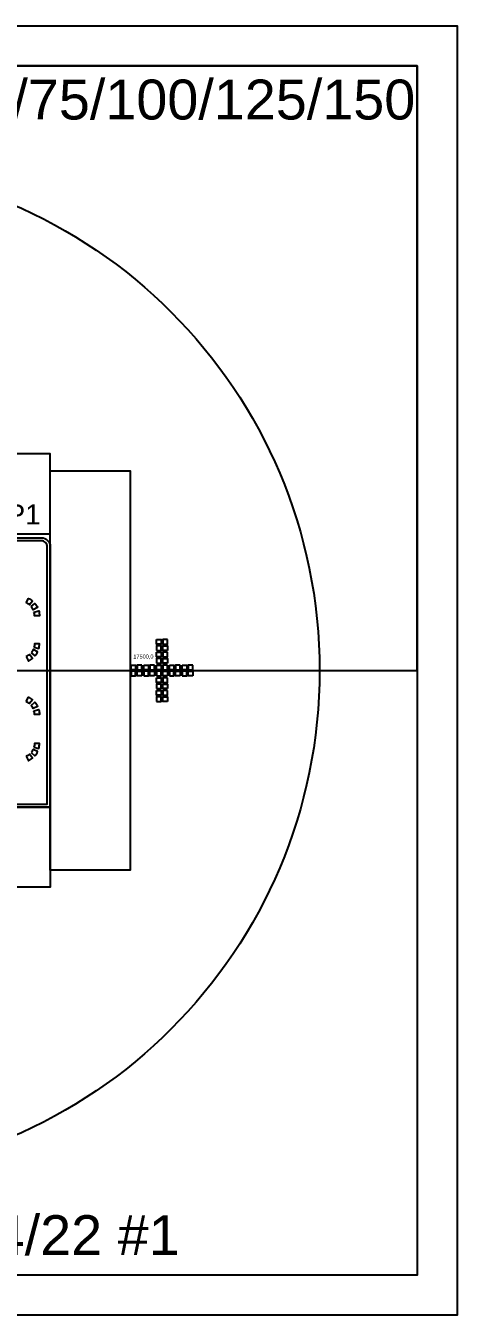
# Model space of a CAD drawing. Extents: x 12 to 64612, y 11 to 64611.
# Drawn here: x 42985 to 64612, y 11 to 64611 of the extents above; entities that cross this region are included whole.
import ezdxf

# ---------------------------------------------------------------- set-up
doc = ezdxf.new("R2010")
doc.units = 13
doc.header["$MEASUREMENT"] = 0
doc.layers.add('1- Light', color=2, linetype='Continuous')
doc.layers.add('LY-3', color=2, linetype='Continuous')
doc.styles.get("Standard").update_dxf_attribs({"font": 'Arial.ttf'})

msp = doc.modelspace()

# ---------------------------------------------------------------- linework, layer by layer
for points in [[(32312, 32311), (62612, 32311), (62612, 62611), (32312, 62611)], [(20412, 39161), (44212, 39161), (44212, 43161), (20412, 43161)], [(44212, 42311), (48212, 42311), (48212, 22311), (44212, 22311)], [(20412, 25461), (44212, 25461), (44212, 21461), (20412, 21461)]]:
    msp.add_lwpolyline(points, close=True)
msp.add_lwpolyline([(44212, 25811), (44212, 25461), (44062, 25461)])
at = {"layer": '1- Light'}
for points in [[(44212, 25661), (44212, 25461), (20412, 25461), (20412, 25661), (20412, 38511, -0.414214), (20862, 38961), (43762, 38961, -0.414214), (44212, 38511)], [(44062, 25811), (44062, 38511, 0.414214), (43762, 38811), (20862, 38811, 0.414214), (20562, 38511), (20562, 25811), (20562, 25611), (44062, 25611)]]:
    msp.add_lwpolyline(points, format="xyb", close=True, dxfattribs=at)
for points in [[(49542, 33861), (49772, 33861), (49772, 33631), (49542, 33631)], [(50082, 33861), (49852, 33861), (49852, 33631), (50082, 33631)], [(49542, 33321), (49772, 33321), (49772, 33551), (49542, 33551)], [(49542, 33221), (49772, 33221), (49772, 32991), (49542, 32991)], [(50082, 33321), (49852, 33321), (49852, 33551), (50082, 33551)], [(50082, 33221), (49852, 33221), (49852, 32991), (50082, 32991)], [(48262, 32581), (48492, 32581), (48492, 32351), (48262, 32351)], [(48802, 32581), (48572, 32581), (48572, 32351), (48802, 32351)], [(48902, 32581), (49132, 32581), (49132, 32351), (48902, 32351)], [(49442, 32581), (49212, 32581), (49212, 32351), (49442, 32351)], [(49542, 32681), (49772, 32681), (49772, 32911), (49542, 32911)], [(49542, 32581), (49772, 32581), (49772, 32351), (49542, 32351)], [(50082, 32681), (49852, 32681), (49852, 32911), (50082, 32911)], [(50082, 32581), (49852, 32581), (49852, 32351), (50082, 32351)], [(50182, 32581), (50412, 32581), (50412, 32351), (50182, 32351)], [(50722, 32581), (50492, 32581), (50492, 32351), (50722, 32351)], [(50822, 32581), (51052, 32581), (51052, 32351), (50822, 32351)], [(51362, 32581), (51132, 32581), (51132, 32351), (51362, 32351)], [(48262, 32041), (48492, 32041), (48492, 32271), (48262, 32271)], [(48802, 32041), (48572, 32041), (48572, 32271), (48802, 32271)], [(48902, 32041), (49132, 32041), (49132, 32271), (48902, 32271)], [(49442, 32041), (49212, 32041), (49212, 32271), (49442, 32271)], [(49542, 32041), (49772, 32041), (49772, 32271), (49542, 32271)], [(49542, 31941), (49772, 31941), (49772, 31711), (49542, 31711)], [(50082, 32041), (49852, 32041), (49852, 32271), (50082, 32271)], [(50082, 31941), (49852, 31941), (49852, 31711), (50082, 31711)], [(50182, 32041), (50412, 32041), (50412, 32271), (50182, 32271)], [(50722, 32041), (50492, 32041), (50492, 32271), (50722, 32271)], [(50822, 32041), (51052, 32041), (51052, 32271), (50822, 32271)], [(51362, 32041), (51132, 32041), (51132, 32271), (51362, 32271)], [(49542, 31401), (49772, 31401), (49772, 31631), (49542, 31631)], [(49542, 31301), (49772, 31301), (49772, 31071), (49542, 31071)], [(50082, 31401), (49852, 31401), (49852, 31631), (50082, 31631)], [(50082, 31301), (49852, 31301), (49852, 31071), (50082, 31071)], [(49542, 30761), (49772, 30761), (49772, 30991), (49542, 30991)], [(50082, 30761), (49852, 30761), (49852, 30991), (50082, 30991)]]:
    msp.add_lwpolyline(points, close=True, dxfattribs=at)
msp.add_circle((32312, 32311), 25400, dxfattribs=at)
at = {"layer": 'DEFPOINTS'}
for points in [[(12, 64611), (64612, 64611), (64612, 11), (12, 11)], [(2012, 62611), (62612, 62611), (62612, 2011), (2012, 2011)]]:
    msp.add_lwpolyline(points, close=True, dxfattribs=at)
at = {"layer": 'LY-3'}
for points in [[(43011, 35700), (43117, 35926, -0.065543), (43328, 35792), (43168, 35600, 0.065543)], [(43255, 35513), (43447, 35673, -0.065543), (43581, 35462), (43355, 35356, 0.065543)], [(43397, 35240), (43638, 35305, -0.065543), (43671, 35056), (43421, 35056, 0.065543)], [(43397, 33472), (43638, 33407, 0.065543), (43671, 33655), (43421, 33655, -0.065543)], [(43011, 33012), (43117, 32785, 0.065543), (43328, 32920), (43168, 33111, -0.065543)], [(43255, 33199), (43447, 33038, 0.065543), (43581, 33250), (43355, 33355, -0.065543)], [(43011, 30750), (43117, 30976, -0.065543), (43328, 30842), (43168, 30650, 0.065543)], [(43255, 30563), (43447, 30723, -0.065543), (43581, 30512), (43355, 30406, 0.065543)], [(43397, 30290), (43638, 30355, -0.065543), (43671, 30106), (43421, 30106, 0.065543)], [(43397, 28472), (43638, 28407, 0.065543), (43671, 28655), (43421, 28655, -0.065543)], [(43011, 28012), (43117, 27785, 0.065543), (43328, 27920), (43168, 28111, -0.065543)], [(43255, 28199), (43447, 28038, 0.065543), (43581, 28250), (43355, 28355, -0.065543)]]:
    msp.add_lwpolyline(points, format="xyb", close=True, dxfattribs=at)

# ---------------------------------------------------------------- texts
at = {"attachment_point": 1}
for s, width, gutter_width, insert, char_height in [('Name: Master Blue-Print 1: L50/75/100/125/150', 66218.59, 20, (3186, 61916), 2000), ('17500,0 ', 543.51, 1, (48377, 33112), 200), ("Wafer: 2''/50.8 cm | Order: 07/04/22 #1", 66218.59, 20, (2631, 5020), 2000)]:
    msp.add_mtext_dynamic_manual_height_columns(s, width=width, gutter_width=gutter_width, heights=[0], dxfattribs=dict(at, insert=insert, char_height=char_height))
at = {"layer": '1- Light'}
msp.add_text('ID: 220407_cm967_1 NGMM_MBP1', height=1000, dxfattribs=at).set_placement((20983, 39633))

doc.saveas('drawing.dxf')
